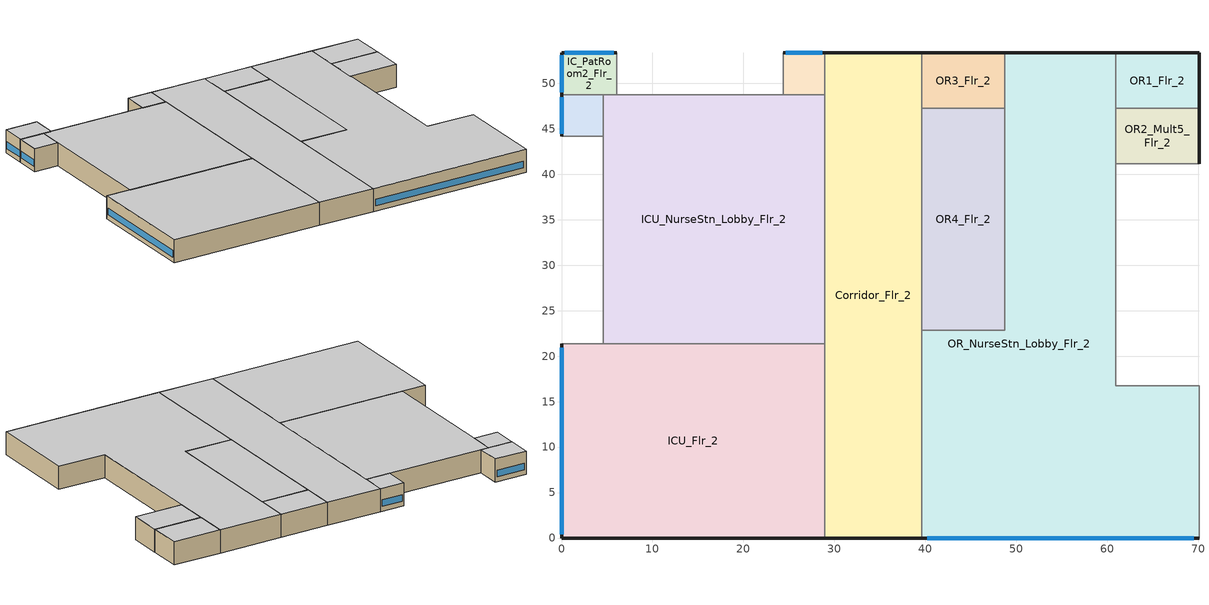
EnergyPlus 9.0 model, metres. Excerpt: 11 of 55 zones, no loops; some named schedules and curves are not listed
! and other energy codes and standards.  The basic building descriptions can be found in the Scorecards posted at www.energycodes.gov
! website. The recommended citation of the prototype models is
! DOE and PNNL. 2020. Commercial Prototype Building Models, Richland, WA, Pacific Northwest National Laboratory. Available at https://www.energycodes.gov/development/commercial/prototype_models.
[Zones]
OR1_Flr_2
 floor adiabatic (int_slab_floor): 70.1,53.34 70.1,47.24 60.96,47.24 60.96,53.34 z4.27
 wall outside (nonres_ext_wall): 70.1,47.24 70.1,53.34 60.96,53.34 z4.27:8.54
 wall adiabatic (int_wall): 60.96,53.34 60.96,47.24 70.1,47.24 z4.27:8.54
 ceiling adiabatic (int_slab_ceiling): 60.96,53.34 60.96,47.24 70.1,47.24 70.1,53.34 z8.54
OR2_Mult5_Flr_2
 floor adiabatic (int_slab_floor): 70.1,47.24 70.1,41.15 60.96,41.15 60.96,47.24 z4.27
 wall outside (nonres_ext_wall): 70.1,41.15 70.1,47.24 z4.27:8.54
 wall adiabatic (int_wall): 70.1,47.24 60.96,47.24 60.96,41.15 70.1,41.15 z4.27:8.54
 ceiling adiabatic (int_slab_ceiling): 60.96,47.24 60.96,41.15 70.1,41.15 70.1,47.24 z8.54
OR3_Flr_2
 floor adiabatic (int_slab_floor): 48.77,53.34 48.77,47.24 39.62,47.24 39.62,53.34 z4.27
 wall outside (nonres_ext_wall): 48.77,53.34 39.62,53.34 z4.27:8.54
 wall adiabatic (int_wall): 39.62,53.34 39.62,47.24 48.77,47.24 48.77,53.34 z4.27:8.54
 ceiling adiabatic (int_slab_ceiling): 39.62,53.34 39.62,47.24 48.77,47.24 48.77,53.34 z8.54
OR4_Flr_2
 floor adiabatic (int_slab_floor): 48.77,47.24 48.77,22.86 39.62,22.86 39.62,47.24 z4.27
 wall adiabatic (int_wall): 48.77,47.24 39.62,47.24 39.62,22.86 48.77,22.86 48.77,47.24 z4.27:8.54
 ceiling adiabatic (int_slab_ceiling): 39.62,47.24 39.62,22.86 48.77,22.86 48.77,47.24 z8.54
IC_PatRoom1_Mult5_Flr_2
 floor adiabatic (int_slab_floor): 28.96,53.34 28.96,48.77 24.38,48.77 24.38,53.34 z4.27
 wall outside (nonres_ext_wall): 28.96,53.34 24.38,53.34 z4.27:8.54
 wall adiabatic (int_wall): 24.38,53.34 24.38,48.77 28.96,48.77 28.96,53.34 z4.27:8.54
 window (NonresWindow_U_0.5_SHGC_0.25): 28.68,53.34 24.66,53.34 z5.18:6.4
 ceiling adiabatic (int_slab_ceiling): 24.38,53.34 24.38,48.77 28.96,48.77 28.96,53.34 z8.54
IC_PatRoom2_Flr_2
 floor adiabatic (int_slab_floor): 6.1,53.34 6.1,48.77 0,48.77 0,53.34 z4.27
 wall outside (nonres_ext_wall): 6.1,53.34 0,53.34 0,48.77 z4.27:8.54
 wall adiabatic (int_wall): 0,48.77 6.1,48.77 6.1,53.34 z4.27:8.54
 window (NonresWindow_U_0.5_SHGC_0.25): 5.73,53.34 0.37,53.34 / 0,53.07 0,49.04 z5.18:6.4
 ceiling adiabatic (int_slab_ceiling): 0,53.34 0,48.77 6.1,48.77 6.1,53.34 z8.54
IC_PatRoom3_Mult6_Flr_2
 floor adiabatic (int_slab_floor): 4.57,48.77 4.57,44.2 0,44.2 0,48.77 z4.27
 wall outside (nonres_ext_wall): 0,48.77 0,44.2 z4.27:8.54
 wall adiabatic (int_wall): 0,44.2 4.57,44.2 4.57,48.77 0,48.77 z4.27:8.54
 window (NonresWindow_U_0.5_SHGC_0.25): 0,48.49 0,44.47 z5.18:6.4
 ceiling adiabatic (int_slab_ceiling): 0,48.77 0,44.2 4.57,44.2 4.57,48.77 z8.54
ICU_Flr_2
 floor adiabatic (int_slab_floor): 28.96,21.34 28.96,0 0,0 0,21.34 z4.27
 wall outside (nonres_ext_wall): 0,21.34 0,0 28.96,0 z4.27:8.54
 wall adiabatic (int_wall): 28.96,0 28.96,21.34 0,21.34 z4.27:8.54
 window (NonresWindow_U_0.5_SHGC_0.25): 0,20.94 0,0.4 z5.18:6.4
 ceiling adiabatic (int_slab_ceiling): 0,21.34 0,0 28.96,0 28.96,21.34 z8.54
ICU_NurseStn_Lobby_Flr_2
 floor adiabatic (int_slab_floor): 4.57,21.34 4.57,48.77 28.96,48.77 28.96,21.34 z4.27
 wall adiabatic (int_wall): 28.96,48.77 4.57,48.77 4.57,21.34 28.96,21.34 28.96,48.77 z4.27:8.54
 ceiling adiabatic (int_slab_ceiling): 4.57,21.34 28.96,21.34 28.96,48.77 4.57,48.77 z8.54
Corridor_Flr_2
 floor adiabatic (int_slab_floor): 39.62,53.34 39.62,0 28.96,0 28.96,53.34 z4.27
 wall outside (nonres_ext_wall): 39.62,53.34 28.96,53.34 / 28.96,0 39.62,0 z4.27:8.54
 wall adiabatic (int_wall): 39.62,0 39.62,53.34 / 28.96,53.34 28.96,0 z4.27:8.54
 ceiling adiabatic (int_slab_ceiling): 28.96,53.34 28.96,0 39.62,0 39.62,53.34 z8.54
OR_NurseStn_Lobby_Flr_2
 floor adiabatic (int_slab_floor): 39.62,0 39.62,22.86 48.77,22.86 48.77,53.34 60.96,53.34 60.96,16.76 70.1,16.76 70.1,0 z4.27
 wall outside (nonres_ext_wall): 60.96,53.34 48.77,53.34 / 39.62,0 70.1,0 z4.27:8.54
 wall adiabatic (int_wall): 48.77,53.34 48.77,22.86 39.62,22.86 39.62,0 / 70.1,0 70.1,16.76 60.96,16.76 60.96,53.34 z4.27:8.54
 window (NonreseastWindow_U_0.5_SHGC_0.25): 40.2,0 69.53,0 z5.18:6.4
 ceiling adiabatic (int_slab_ceiling): 39.62,0 70.1,0 70.1,16.76 60.96,16.76 60.96,53.34 48.77,53.34 48.77,22.86 39.62,22.86 z8.54
[Building]
Hospital: North Axis {deg}=-90; Terrain=City; Loads Convergence Tolerance Value=0.04; Temperature Convergence Tolerance Value {deltaC}=0.2; Solar Distribution=FullInteriorAndExterior; Maximum Number of Warmup Days=25; Minimum Number of Warmup Days=6
[Site:Location]
San.Diego-Brown.Field.Muni.AP_CA_USA WMO=722904: Latitude {deg}=32.57; Longitude {deg}=-116.98; Time Zone {hr}=-8; Elevation {m}=159
[SizingPeriod:DesignDay] Day of Month=21; Dry-Bulb Temperature Range Modifier Type=DefaultMultipliers; Humidity Condition Type=Wetbulb; Barometric Pressure {Pa}=99429; Rain Indicator=No; Snow Indicator=No; Daylight Saving Time Indicator=No
Name | Month | Day Type | Maximum Dry-Bulb Temperature {C} | Daily Dry-Bulb Temperature Range {deltaC} | Wetbulb or DewPoint at Maximum Dry-Bulb {C} | Wind Speed {m/s} | Wind Direction {deg} | Solar Model Indicator | Sky Clearness | ASHRAE Clear Sky Optical Depth for Beam Irradiance (taub) | ASHRAE Clear Sky Optical Depth for Diffuse Irradiance (taud)
San.Diego-Brown.Field.Muni.AP_CA_USA Ann Htg 99.6% Condns DB | 12 | WinterDesignDay | 3.8 | 0 | 3.8 | 3 | 120 | ASHRAEClearSky | 0
San.Diego-Brown.Field.Muni.AP_CA_USA Ann Clg .4% Condns DB=>MWB | 8 | SummerDesignDay | 31.3 | 8.9 | 18.4 | 4.1 | 280 | ASHRAETau |  | 0.412 | 2.276
[Site:GroundTemperature:FCfactorMethod]
January Ground Temperature {C}=18.8; February Ground Temperature {C}=14.3; March Ground Temperature {C}=13.6; April Ground Temperature {C}=13.2; May Ground Temperature {C}=13.3; June Ground Temperature {C}=12.6; July Ground Temperature {C}=15.3; August Ground Temperature {C}=15.6; September Ground Temperature {C}=17.7; October Ground Temperature {C}=19.4; November Ground Temperature {C}=19.7; December Ground Temperature {C}=18.5
[Site:WaterMainsTemperature]
Calculation Method=Correlation; Annual Average Outdoor Air Temperature {C}=16; Maximum Difference In Monthly Average Outdoor Air Temperatures {deltaC}=7.1
[Material]
Name | Roughness | Thickness {m} | Conductivity {W/m-K} | Density {kg/m3} | Specific Heat {J/kg-K} | Thermal Absorptance | Solar Absorptance | Visible Absorptance
Std Wood 6inch | MediumSmooth | 0.15 | 0.12 | 540 | 1210 | 0.9 | 0.7 | 0.7
G01 13mm gypsum board | Smooth | 0.0127 | 0.16 | 800 | 1090 | 0.9 | 0.7 | 0.5
200mm Normalweight concrete wall | MediumRough | 0.2032 | 2.31 | 2322 | 832
100mm Normalweight concrete floor | MediumRough | 0.1016 | 2.31 | 2322 | 832
[Material:NoMass] Thermal Absorptance=0.9; Solar Absorptance=0.7
Name | Roughness | Thermal Resistance {m2-K/W} | Visible Absorptance
CP02 CARPET PAD | VeryRough | 0.21648 | 0.8
Nonres_Exterior_Wall_Insulation | MediumSmooth | 1.11476 | 0.7
[WindowMaterial:SimpleGlazingSystem] U-Factor {W/m2-K}=2.83913; Solar Heat Gain Coefficient=0.25; Visible Transmittance=0.275
Nonres Window Glazing Layer; Nonres East Glazing Layer
[Construction]
InteriorFurnishings: Std Wood 6inch
int_wall: G01 13mm gypsum board, G01 13mm gypsum board
int_slab_floor: 100mm Normalweight concrete floor, CP02 CARPET PAD
int_slab_ceiling: CP02 CARPET PAD, 100mm Normalweight concrete floor
nonres_ext_wall: 200mm Normalweight concrete wall, Nonres_Exterior_Wall_Insulation, G01 13mm gypsum board
NonresWindow_U_0.5_SHGC_0.25: Nonres Window Glazing Layer
NonreseastWindow_U_0.5_SHGC_0.25: Nonres East Glazing Layer
[Zone] Type=1; Ceiling Height {m}=4.2683; Floor Area {m2}=autocalculate; Part of Total Floor Area=YES
Name | Multiplier | Volume {m3}
OR1_Flr_2; OR3_Flr_2 | 1 | 237.91
OR2_Mult5_Flr_2 | 5 | 237.91
OR4_Flr_2 | 1 | 951.7
IC_PatRoom1_Mult5_Flr_2 | 5 | 89.21
IC_PatRoom2_Flr_2 | 1 | 118.96
IC_PatRoom3_Mult6_Flr_2 | 6 | 89.21
ICU_Flr_2 | 1 | 2637.63
ICU_NurseStn_Lobby_Flr_2 | 1 | 2854.51
Corridor_Flr_2 | 1 | 2428.79
OR_NurseStn_Lobby_Flr_2 | 1 | 4322.24
[InternalMass] Construction=InteriorFurnishings
Name | Zone | Surface Area {m2}
OR1_Flr_2_InternalMass_1 | OR1_Flr_2 | 111.4836
OR2_Mult5_Flr_2_InternalMass_1 | OR2_Mult5_Flr_2 | 111.4836
OR3_Flr_2_InternalMass_1 | OR3_Flr_2 | 111.4836
OR4_Flr_2_InternalMass_1 | OR4_Flr_2 | 445.9346
IC_PatRoom1_Mult5_Flr_2_InternalMass_1 | IC_PatRoom1_Mult5_Flr_2 | 41.8064
IC_PatRoom2_Flr_2_InternalMass_1 | IC_PatRoom2_Flr_2 | 55.7418
IC_PatRoom3_Mult6_Flr_2_InternalMass_1 | IC_PatRoom3_Mult6_Flr_2 | 41.8064
ICU_Flr_2_InternalMass_1 | ICU_Flr_2 | 1235.93
ICU_NurseStn_Lobby_Flr_2_InternalMass_1 | ICU_NurseStn_Lobby_Flr_2 | 1337.54
Corridor_Flr_2_InternalMass_1 | Corridor_Flr_2 | 1138.06
OR_NurseStn_Lobby_Flr_2_InternalMass_1 | OR_NurseStn_Lobby_Flr_2 | 2025.29
[People] Number of People Calculation Method=People; Fraction Radiant=0.3; Sensible Heat Fraction=AUTOCALCULATE; Activity Level Schedule=ACTIVITY_SCH; Enable ASHRAE 55 Comfort Warnings=No; Mean Radiant Temperature Calculation Type=ZoneAveraged; Work Efficiency Schedule=WORK_EFF_SCH; Clothing Insulation Calculation Method=ClothingInsulationSchedule; Clothing Insulation Schedule=CLOTHING_SCH; Air Velocity Schedule=AIR_VELO_SCH; Thermal Comfort Model 1 Type=FANGER
Name | Zone or ZoneList | Number of People Schedule | Number of People
OR1_Flr_2 | OR1_Flr_2 | BLDG_OCC_SCH | 2.9988
OR2_Mult5_Flr_2 | OR2_Mult5_Flr_2 | BLDG_OCC_SCH | 2.9988
OR3_Flr_2 | OR3_Flr_2 | BLDG_OCC_SCH | 2.9988
OR4_Flr_2 | OR4_Flr_2 | BLDG_OCC_SCH | 11.9956
IC_PatRoom1_Mult5_Flr_2 | IC_PatRoom1_Mult5_Flr_2 | BLDG_OCC_EXTD_SCH | 1.1244
IC_PatRoom2_Flr_2 | IC_PatRoom2_Flr_2 | BLDG_OCC_EXTD_SCH | 1.4994
IC_PatRoom3_Mult6_Flr_2 | IC_PatRoom3_Mult6_Flr_2 | BLDG_OCC_EXTD_SCH | 1.1244
ICU_Flr_2 | ICU_Flr_2 | BLDG_OCC_EXTD_SCH | 33.2462
ICU_NurseStn_Lobby_Flr_2 | ICU_NurseStn_Lobby_Flr_2 | BLDG_OCC_EXTD_SCH | 9.5946
Corridor_Flr_2 | Corridor_Flr_2 | BLDG_OCC_EXTD_SCH | 6.1228
OR_NurseStn_Lobby_Flr_2 | OR_NurseStn_Lobby_Flr_2 | BLDG_OCC_EXTD_SCH | 14.528
[Lights] Design Level Calculation Method=Watts/Area; Return Air Fraction=0; Fraction Radiant=0.7; Fraction Visible=0.2; Fraction Replaceable=1; Return Air Fraction Calculated from Plenum Temperature=No
Name | Zone or ZoneList | Schedule | Watts per Zone Floor Area {W/m2}
OR1_Flr_2_Lights | OR1_Flr_2 | BLDG_LIGHT_SCH | 26.6945
OR2_Mult5_Flr_2_Lights | OR2_Mult5_Flr_2 | BLDG_LIGHT_SCH | 26.6945
OR3_Flr_2_Lights | OR3_Flr_2 | BLDG_LIGHT_SCH | 26.6945
OR4_Flr_2_Lights | OR4_Flr_2 | BLDG_LIGHT_SCH | 26.6945
IC_PatRoom1_Mult5_Flr_2_Lights | IC_PatRoom1_Mult5_Flr_2 | BLDG_LIGHT_EXTD_SCH | 12.3785
IC_PatRoom2_Flr_2_Lights | IC_PatRoom2_Flr_2 | BLDG_LIGHT_EXTD_SCH | 12.3785
IC_PatRoom3_Mult6_Flr_2_Lights | IC_PatRoom3_Mult6_Flr_2 | BLDG_LIGHT_EXTD_SCH | 12.3785
ICU_Flr_2_Lights | ICU_Flr_2 | BLDG_LIGHT_EXTD_SCH | 12.3785
ICU_NurseStn_Lobby_Flr_2_Lights | ICU_NurseStn_Lobby_Flr_2 | BLDG_LIGHT_EXTD_SCH | 7.64238
Corridor_Flr_2_Lights | Corridor_Flr_2 | BLDG_LIGHT_CORRIDOR_SCH | 10.6563
OR_NurseStn_Lobby_Flr_2_Lights | OR_NurseStn_Lobby_Flr_2 | BLDG_LIGHT_NURSEFLR234_SCH | 8.86946
[ElectricEquipment] Design Level Calculation Method=EquipmentLevel; Fraction Latent=0; Fraction Radiant=0.5; Fraction Lost=0
Name | Zone or ZoneList | Schedule | Design Level {W}
OR1_Flr_2_MiscPlug_Equip | OR1_Flr_2 | BLDG_EQUIP_SCH | 2399.13
OR2_Mult5_Flr_2_MiscPlug_Equip | OR2_Mult5_Flr_2 | BLDG_EQUIP_SCH | 2399.13
OR3_Flr_2_MiscPlug_Equip | OR3_Flr_2 | BLDG_EQUIP_SCH | 2399.13
OR4_Flr_2_MiscPlug_Equip | OR4_Flr_2 | BLDG_EQUIP_SCH | 9596.51
IC_PatRoom1_Mult5_Flr_2_MiscPlug_Equip | IC_PatRoom1_Mult5_Flr_2 | BLDG_EQUIP_EXTD_SCH | 674.7548
IC_PatRoom2_Flr_2_MiscPlug_Equip | IC_PatRoom2_Flr_2 | BLDG_EQUIP_EXTD_SCH | 899.673
IC_PatRoom3_Mult6_Flr_2_MiscPlug_Equip | IC_PatRoom3_Mult6_Flr_2 | BLDG_EQUIP_EXTD_SCH | 674.7548
ICU_Flr_2_MiscPlug_Equip | ICU_Flr_2 | BLDG_EQUIP_EXTD_SCH | 19947.9
ICU_NurseStn_Lobby_Flr_2_MiscPlug_Equip | ICU_NurseStn_Lobby_Flr_2 | BLDG_EQUIP_EXTD_SCH | 14391.9
OR_NurseStn_Lobby_Flr_2_MiscPlug_Equip | OR_NurseStn_Lobby_Flr_2 | BLDG_EQUIP_EXTD_SCH | 11331.5
[ZoneInfiltration:DesignFlowRate] Schedule=INFIL_SCH_PNNL; Design Flow Rate Calculation Method=Flow/ExteriorArea; Flow per Exterior Surface Area {m3/s-m2}=0.00056896; Constant Term Coefficient=0; Temperature Term Coefficient=0; Velocity Term Coefficient=0.224; Velocity Squared Term Coefficient=0
Name | Zone or ZoneList
OR1_Flr_2_Infiltration | OR1_Flr_2
OR2_Mult5_Flr_2_Infiltration | OR2_Mult5_Flr_2
OR3_Flr_2_Infiltration | OR3_Flr_2
OR4_Flr_2_Infiltration | OR4_Flr_2
IC_PatRoom1_Mult5_Flr_2_Infiltration | IC_PatRoom1_Mult5_Flr_2
IC_PatRoom2_Flr_2_Infiltration | IC_PatRoom2_Flr_2
IC_PatRoom3_Mult6_Flr_2_Infiltration | IC_PatRoom3_Mult6_Flr_2
ICU_Flr_2_Infiltration | ICU_Flr_2
ICU_NurseStn_Lobby_Flr_2_Infiltration | ICU_NurseStn_Lobby_Flr_2
Corridor_Flr_2_Infiltration | Corridor_Flr_2
OR_NurseStn_Lobby_Flr_2_Infiltration | OR_NurseStn_Lobby_Flr_2
[Exterior:Lights]
Exterior_Lights: Schedule=Exterior_Lgt_ALWAYS_ON; Design Level {W}=13506.49; Control Option=AstronomicalClock
[Exterior:FuelEquipment] Fuel Use Type=Electricity
Name | Schedule | Design Level {W}
Elevators | BLDG_ELEVATORS | 162963
Elevators_Lights_Fan | ELEV_LIGHT_FAN_SCH_ADD_DF | 501
[EnergyManagementSystem:Program]
ICU_Main: IF ICU_Humidifier_Status > 0; SET ICU_ExtraElecHeatC_Status = 1; SET ICU_ExtraElecHeatC_SP = ICU_AfterHumidifier_Temp + 0.36; ELSE; SET ICU_ExtraElecHeatC_Status = 0; SET ICU_ExtraElecHeatC_SP = NULL; ENDIF; IF T_OA < 10 && ICU_HeatC_Status >0; SET HeatGain = 0 * (ICU_FanDesignMass/1.2) *2118; SET FlowRate = (ICU_FanMassFlow/1.2)*2118; SET ICU_PreheatDeltaT = HeatGain/(1.08*FlowRate); SET ICU_ExtraWaterHeatC_Status = 1; SET ICU_ExtraWaterHeatC_SP = ICU_AfterElecHeatC_Temp + ICU_PreheatDeltaT; ELSE; SET ICU_ExtraWaterHeatC_Status = 0; SET ICU_ExtraWaterHeatC_SP = NULL; ENDIF
LABS_Main: IF LABS_Humidifier_Status > 0; SET LABS_ExtraElecHeatC_Status = 1; SET LABS_ExtraElecHeatC_SP = LABS_AfterHumidifier_Temp + 0.36; ELSE; SET LABS_ExtraElecHeatC_Status = 0; SET LABS_ExtraElecHeatC_SP = NULL; ENDIF; IF T_OA < 10 && LABS_HeatC_Status >0; SET HeatGain = 0 * (LABS_FanDesignMass/1.2) *2118; SET FlowRate = (LABS_FanMassFlow/1.2)*2118; SET LABS_PreheatDeltaT = HeatGain/(1.08*FlowRate); SET LABS_ExtraWaterHeatC_Status = 1; SET LABS_ExtraWaterHeatC_SP = LABS_AfterElecHeatC_Temp + LABS_PreheatDeltaT; ELSE; SET LABS_ExtraWaterHeatC_Status = 0; SET LABS_ExtraWaterHeatC_SP = NULL; ENDIF
Transformer_Load_Prog: SET Wired_LTG = Facility_Int_LTG*0.022
ChangTowerFlow: IF Chiller1_Status > 0 && Chiller2_Status == 0 && SensedCurveInput > 0.2; IF (0.5 * SensedCurveInput) > 0.2; SET AirInput = 0.5 * SensedCurveInput; ELSE; SET AirInput = 0.2; ENDIF; SET TowerCurveOutput =  2* (AirInput^3); ELSE; SET TowerCurveOutput = SensedCurveValue; ENDIF
SetBoilerPar: SET CapRated =  636769.68; SET EtRated =  0.8; SET CapRated = (CapRated *3.412)/1000; SET SkinLossRate = 0.02; SET BoilerType = 1; IF BoilerType  == 1; IF CapRated >10000; SET PLRx = 0.2; ELSEIF CapRated >5000; SET PLRx = 0.25; ELSEIF CapRated >1000; SET PLRx = 0.33; ELSE; SET BoilerType = 2; SET PLRx = 0.2; ENDIF; ELSE; SET PLRx = 0.2; ENDIF; IF BoilerType == 1; SET CurveX = 0.975 + 0.305 * PLRx - 0.527 * (PLRx^2) + 0.249 * (PLRx^3); ELSE; SET CurveX = 0.907 + 0.320 * PLRx - 0.420 * (PLRx^2) + 0.193 * (PLRx^3); ENDIF; SET LoadX = CapRated * PLRx; SET Etx = CurveX * EtRated; SET InputEx = LoadX/Etx; SET SkinEx = CapRated * SkinLossRate; SET Ecx = (LoadX + SkinEx)/InputEx
SetBoilerCurve: IF BoilerPLR >= PLRx; IF BoilerType == 1; SET BoilerCurve = 0.975 + 0.305*BoilerPLR - 0.527*(BoilerPLR^2) + 0.249*(BoilerPLR^3); ELSE; SET BoilerCurve = 0.907 + 0.320*BoilerPLR - 0.420*(BoilerPLR^2) + 0.193*(BoilerPLR^3); ENDIF; ELSE; IF BoilerPLR == 0; SET BoilerCurve = NULL; ELSE; IF BoilerPLR <0.05; SET BoilerCurve = (0.05/(0.05 + SkinLossRate)) * (Ecx/EtRated); ELSE; SET BoilerCurve = (BoilerPLR/(BoilerPLR + SkinLossRate)) * (Ecx/EtRated); ENDIF; ENDIF; ENDIF
PlantPump_EMS_Program: IF ChillerPlantDemandLoad < 733854.715; SET Chiller2PumpStatus = 0; SET Chiller2Status = 0; SET Chiller2PumpFlow = 0; ELSE; SET Chiller2PumpStatus = 1; SET Chiller2Status = 1; SET Chiller2PumpFlow = Chiller2PumpDesignFlow; ENDIF
[EnergyManagementSystem:GlobalVariable]
Patrms_PreheatDeltaT
ER_PreheatDeltaT
OR_PreheatDeltaT
ICU_PreheatDeltaT
LABS_PreheatDeltaT
Wired_LTG
BoilerType; CapRated; EtRated; PLRx; Ecx; SkinLossRate
[EnergyManagementSystem:OutputVariable]
Name | EMS Variable | Type of Data in Variable | Update Frequency | Units
Patrms_ExtraElecHeatC_Status | Patrms_ExtraElecHeatC_Status | Averaged | SystemTimeStep
Patrms_ExtraWaterHeatC_Status | Patrms_ExtraWaterHeatC_Status | Averaged | SystemTimeStep
Patrms_PreheatDeltaT | Patrms_PreheatDeltaT | Averaged | SystemTimeStep
ER_ExtraElecHeatC_Status | ER_ExtraElecHeatC_Status | Averaged | SystemTimeStep
ER_ExtraWaterHeatC_Status | ER_ExtraWaterHeatC_Status | Averaged | SystemTimeStep
ER_PreheatDeltaT | ER_PreheatDeltaT | Averaged | SystemTimeStep
OR_ExtraElecHeatC_Status | OR_ExtraElecHeatC_Status | Averaged | SystemTimeStep
OR_ExtraWaterHeatC_Status | OR_ExtraWaterHeatC_Status | Averaged | SystemTimeStep
OR_PreheatDeltaT | OR_PreheatDeltaT | Averaged | SystemTimeStep
ICU_ExtraElecHeatC_Status | ICU_ExtraElecHeatC_Status | Averaged | SystemTimeStep
ICU_ExtraWaterHeatC_Status | ICU_ExtraWaterHeatC_Status | Averaged | SystemTimeStep
ICU_PreheatDeltaT | ICU_PreheatDeltaT | Averaged | SystemTimeStep
LABS_ExtraElecHeatC_Status | LABS_ExtraElecHeatC_Status | Averaged | SystemTimeStep
LABS_ExtraWaterHeatC_Status | LABS_ExtraWaterHeatC_Status | Averaged | SystemTimeStep
LABS_PreheatDeltaT | LABS_PreheatDeltaT | Averaged | SystemTimeStep
Wired_LTG | Wired_LTG | Summed | ZoneTimeStep | J
[AvailabilityManager:NightCycle] Applicability Schedule=Always_On; Fan Schedule=HVACOperationSchd; Control Type=CycleOnAny; Thermostat Tolerance {deltaC}=1; Cycling Run Time Control Type=FixedRunTime; Cycling Run Time {s}=1800
VAV_1 Availability Manager; VAV_ER Availability Manager; VAV_OR Availability Manager; VAV_ICU Availability Manager; VAV_PATRMS Availability Manager; VAV_2 Availability Manager; VAV_LABS Availability Manager; CAV_KITCHEN Availability Manager
[SetpointManager:Scheduled] Control Variable=Temperature; Schedule=VAV_SAT_SCH
Name | Setpoint Node or NodeList
VAV_ER SAT setpoint | VAV_ER Supply Equipment Outlet Node
VAV_OR SAT setpoint | VAV_OR Supply Equipment Outlet Node
VAV_ICU SAT setpoint | VAV_ICU Supply Equipment Outlet Node
VAV_PATRMS SAT setpoint | VAV_PATRMS Supply Equipment Outlet Node
VAV_LABS SAT setpoint | VAV_LABS Supply Equipment Outlet Node
[SetpointManager:MixedAir] Control Variable=Temperature
Name | Setpoint Node or NodeList
VAV_ER_HeatC SAT Manager | VAV_ER_HeatC-VAV_ER_FanNode
VAV_OR_HeatC SAT Manager | VAV_OR_HeatC-VAV_OR_FanNode
VAV_ICU_HeatC SAT Manager | VAV_ICU_HeatC-VAV_ICU_FanNode
VAV_PATRMS_HeatC SAT Manager | VAV_PATRMS_HeatC-VAV_PATRMS_FanNode
VAV_LABS_HeatC SAT Manager | VAV_LABS_HeatC-VAV_LABS_FanNode
[Refrigeration:CompressorRack] Heat Rejection Location=OUTDOORS; Design Condenser Fan Power {W}=1000; Condenser Type=AirCooled
Name | Design Compressor Rack COP {W/W} | Compressor Rack COP Function of Temperature Curve | Condenser Fan Power Function of Temperature Curve | Refrigeration Case Name or WalkIn Name or CaseAndWalkInList
RACK1 | 1.5 | RACK1_RackCOPfTCurve | RACK1_RackCondFanCurve2 | RACK1CaseList
RACK2 | 3 | RACK2_RackCOPfTCurve |  | RACK2CaseList
[Refrigeration:CaseAndWalkInList]
Name | Case or WalkIn 1
RACK1CaseList | Kitchen_Flr_5_Case:1_WALKINFREEZER
RACK2CaseList | Kitchen_Flr_5_Case:2_SELFCONTAINEDDISPLAYCASE
